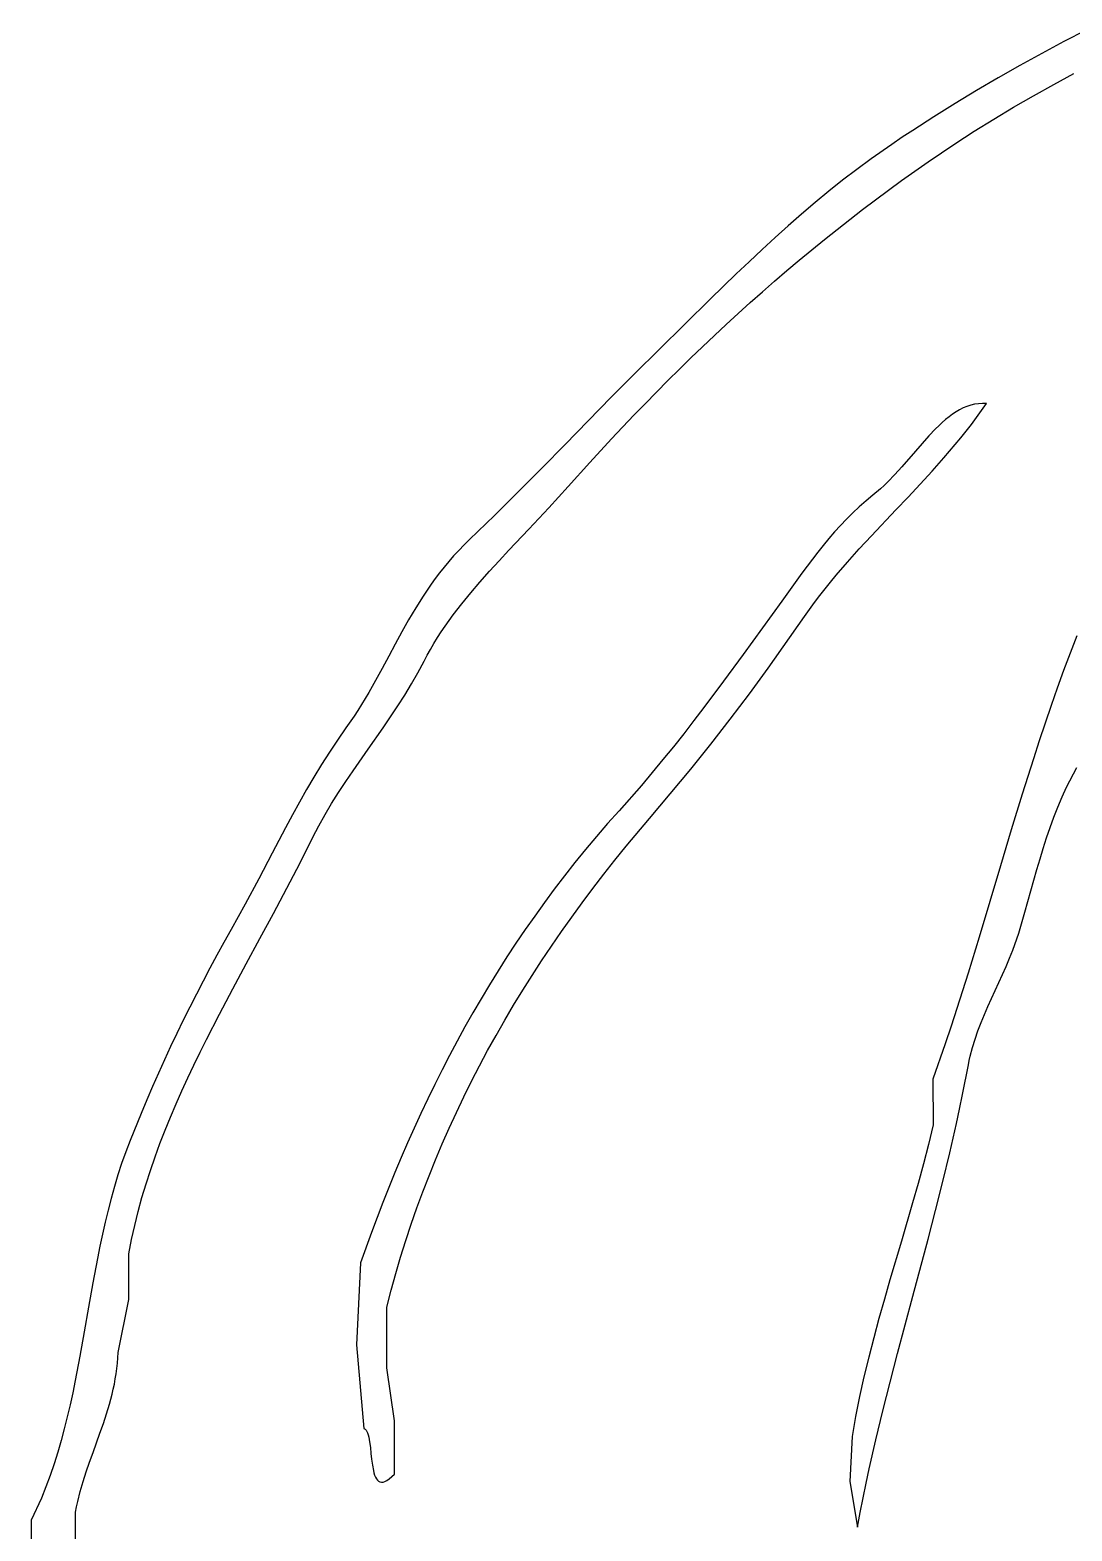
# Model space of a CAD drawing. Extents: x -38.8 to 24, y -17.1 to 3.4.
# Drawn here: x -37.666 to -36.294, y -1.114 to 0.863 of the extents above; entities that cross this region are included whole.
import ezdxf

# ---------------------------------------------------------------- set-up
doc = ezdxf.new("R2010")
doc.units = 0

msp = doc.modelspace()

# ---------------------------------------------------------------- linework, layer by layer
at = {"color": 7, "linetype": 'CONTINUOUS'}
for p, q in [((-36.275032, 0.863452), (-36.304268, 0.848161)), ((-36.333344, 0.832583), (-36.362243, 0.816687)), ((-36.304268, 0.848161), (-36.333344, 0.832583)), ((-36.362243, 0.816687), (-36.390949, 0.800441)), ((-36.390949, 0.800441), (-36.419443, 0.783813)), ((-36.344292, 0.776891), (-36.31778, 0.791697)), ((-36.31778, 0.791697), (-36.29106, 0.806161)), ((-36.419443, 0.783813), (-36.447709, 0.766772)), ((-36.370577, 0.761711), (-36.344292, 0.776891)), ((-36.447709, 0.766772), (-36.475729, 0.749285)), ((-36.396615, 0.746127), (-36.370577, 0.761711)), ((-36.475729, 0.749285), (-36.503486, 0.731322)), ((-36.422386, 0.730107), (-36.396615, 0.746127)), ((-36.530963, 0.71285), (-36.558142, 0.693838)), ((-36.517261, 0.722152), (-36.530963, 0.71285)), ((-36.503486, 0.731322), (-36.517261, 0.722152)), ((-36.483205, 0.689763), (-36.44787, 0.71362)), ((-36.44787, 0.71362), (-36.422386, 0.730107)), ((-36.558142, 0.693838), (-36.577189, 0.679925)), ((-36.577189, 0.679925), (-36.595863, 0.665674)), ((-36.518076, 0.665193), (-36.500698, 0.677566)), ((-36.500698, 0.677566), (-36.483205, 0.689763)), ((-36.595863, 0.665674), (-36.614199, 0.651108)), ((-36.552484, 0.639938), (-36.535338, 0.652649)), ((-36.535338, 0.652649), (-36.518076, 0.665193)), ((-36.632233, 0.636248), (-36.649998, 0.621114)), ((-36.614199, 0.651108), (-36.632233, 0.636248)), ((-36.569513, 0.627062), (-36.552484, 0.639938)), ((-36.649998, 0.621114), (-36.667531, 0.605729)), ((-36.603223, 0.600831), (-36.586426, 0.614025)), ((-36.586426, 0.614025), (-36.569513, 0.627062)), ((-36.667531, 0.605729), (-36.684865, 0.590114)), ((-36.619904, 0.587484), (-36.603223, 0.600831)), ((-36.702035, 0.57429), (-36.719076, 0.558278)), ((-36.684865, 0.590114), (-36.702035, 0.57429)), ((-36.652915, 0.560343), (-36.636468, 0.573987)), ((-36.636468, 0.573987), (-36.619904, 0.587484)), ((-36.719076, 0.558278), (-36.736024, 0.542099)), ((-36.669246, 0.546556), (-36.652915, 0.560343)), ((-36.736024, 0.542099), (-36.769775, 0.509328)), ((-36.68546, 0.53263), (-36.669246, 0.546556)), ((-36.717537, 0.504374), (-36.701557, 0.518568)), ((-36.701557, 0.518568), (-36.68546, 0.53263)), ((-36.769775, 0.509328), (-36.837682, 0.442727)), ((-36.7334, 0.490051), (-36.717537, 0.504374)), ((-36.764776, 0.461033), (-36.749147, 0.475602)), ((-36.749147, 0.475602), (-36.7334, 0.490051)), ((-36.780288, 0.446345), (-36.764776, 0.461033)), ((-36.837682, 0.442727), (-36.869609, 0.411213)), ((-36.795682, 0.431543), (-36.780288, 0.446345)), ((-36.826119, 0.401609), (-36.81096, 0.416629)), ((-36.81096, 0.416629), (-36.795682, 0.431543)), ((-36.869609, 0.411213), (-36.900644, 0.379922)), ((-36.841162, 0.386484), (-36.826119, 0.401609)), ((-36.900644, 0.379922), (-36.931131, 0.348774)), ((-36.856086, 0.371259), (-36.841162, 0.386484)), ((-36.900154, 0.325019), (-36.870893, 0.355938)), ((-36.870893, 0.355938), (-36.856086, 0.371259)), ((-36.451081, 0.357361), (-36.455674, 0.353985)), ((-36.446433, 0.360436), (-36.451081, 0.357361)), ((-36.441721, 0.363189), (-36.446433, 0.360436)), ((-36.436941, 0.365594), (-36.441721, 0.363189)), ((-36.432085, 0.36763), (-36.436941, 0.365594)), ((-36.427146, 0.369272), (-36.432085, 0.36763)), ((-36.422118, 0.370499), (-36.427146, 0.369272)), ((-36.416995, 0.371285), (-36.422118, 0.370499)), ((-36.419335, 0.353092), (-36.406435, 0.371447)), ((-36.411769, 0.371609), (-36.416995, 0.371285)), ((-36.406435, 0.371447), (-36.411769, 0.371609)), ((-36.406435, 0.371447), (-36.406435, 0.371447)), ((-36.931131, 0.348774), (-36.961412, 0.31769)), ((-36.473617, 0.337945), (-36.482424, 0.328727)), ((-36.469182, 0.342289), (-36.473617, 0.337945)), ((-36.464718, 0.346426), (-36.469182, 0.342289)), ((-36.460217, 0.350332), (-36.464718, 0.346426)), ((-36.455674, 0.353985), (-36.460217, 0.350332)), ((-36.433037, 0.335071), (-36.426092, 0.344043)), ((-36.426092, 0.344043), (-36.419335, 0.353092)), ((-36.961412, 0.31769), (-36.99183, 0.28659)), ((-36.928943, 0.293756), (-36.900154, 0.325019)), ((-36.491192, 0.318959), (-36.499974, 0.308827)), ((-36.482424, 0.328727), (-36.491192, 0.318959)), ((-36.462397, 0.299838), (-36.447428, 0.317335)), ((-36.447428, 0.317335), (-36.440153, 0.32617)), ((-36.440153, 0.32617), (-36.433037, 0.335071)), ((-36.499974, 0.308827), (-36.51779, 0.288212)), ((-36.477829, 0.282531), (-36.462397, 0.299838)), ((-36.99183, 0.28659), (-37.022727, 0.255394)), ((-36.957259, 0.262176), (-36.928943, 0.293756)), ((-36.52693, 0.2781), (-36.536295, 0.268368)), ((-36.51779, 0.288212), (-36.52693, 0.2781)), ((-36.493612, 0.265367), (-36.477829, 0.282531)), ((-36.98292, 0.233999), (-36.957259, 0.262176)), ((-36.545938, 0.259199), (-36.555912, 0.250782)), ((-36.541079, 0.263701), (-36.545938, 0.259199)), ((-36.536295, 0.268368), (-36.541079, 0.263701)), ((-36.509635, 0.248298), (-36.493612, 0.265367)), ((-37.022727, 0.255394), (-37.054447, 0.224022)), ((-36.565023, 0.243345), (-36.573833, 0.235616)), ((-36.555912, 0.250782), (-36.565023, 0.243345)), ((-36.525782, 0.231277), (-36.509635, 0.248298)), ((-37.054447, 0.224022), (-37.087331, 0.192394)), ((-37.009188, 0.206164), (-36.98292, 0.233999)), ((-36.590625, 0.219386), (-36.598644, 0.210936)), ((-36.582361, 0.227621), (-36.590625, 0.219386)), ((-36.573833, 0.235616), (-36.582361, 0.227621)), ((-36.558004, 0.197188), (-36.525782, 0.231277)), ((-37.035488, 0.178414), (-37.009188, 0.206164)), ((-36.606438, 0.202297), (-36.614023, 0.193494)), ((-36.598644, 0.210936), (-36.606438, 0.202297)), ((-37.101602, 0.178115), (-37.108297, 0.170842)), ((-37.094619, 0.185301), (-37.101602, 0.178115)), ((-37.087331, 0.192394), (-37.094619, 0.185301)), ((-37.048471, 0.16449), (-37.035488, 0.178414)), ((-36.62142, 0.184554), (-36.628648, 0.175502)), ((-36.614023, 0.193494), (-36.62142, 0.184554)), ((-36.589375, 0.162719), (-36.573852, 0.180025)), ((-36.573852, 0.180025), (-36.558004, 0.197188)), ((-37.114721, 0.163486), (-37.12089, 0.156053)), ((-37.108297, 0.170842), (-37.114721, 0.163486)), ((-37.061246, 0.15049), (-37.048471, 0.16449)), ((-36.635723, 0.166365), (-36.649497, 0.147934)), ((-36.628648, 0.175502), (-36.635723, 0.166365)), ((-36.604459, 0.145224), (-36.589375, 0.162719)), ((-37.132527, 0.140974), (-37.138028, 0.133338)), ((-37.12682, 0.148548), (-37.132527, 0.140974)), ((-37.12089, 0.156053), (-37.12682, 0.148548)), ((-37.073742, 0.136383), (-37.061246, 0.15049)), ((-36.649497, 0.147934), (-36.676052, 0.11117)), ((-36.611802, 0.13639), (-36.604459, 0.145224)), ((-37.143337, 0.125645), (-37.148473, 0.117898)), ((-37.138028, 0.133338), (-37.143337, 0.125645)), ((-37.097608, 0.107717), (-37.085886, 0.122136)), ((-37.085886, 0.122136), (-37.073742, 0.136383)), ((-36.626018, 0.118519), (-36.618993, 0.12749)), ((-36.618993, 0.12749), (-36.611802, 0.13639)), ((-37.158286, 0.102267), (-37.167597, 0.086483)), ((-37.148473, 0.117898), (-37.158286, 0.102267)), ((-37.108834, 0.093094), (-37.097608, 0.107717)), ((-36.676052, 0.11117), (-36.726925, 0.040798)), ((-36.645956, 0.091119), (-36.639513, 0.10034)), ((-36.639513, 0.10034), (-36.632863, 0.109471)), ((-36.632863, 0.109471), (-36.626018, 0.118519)), ((-37.167597, 0.086483), (-37.176535, 0.070588)), ((-37.119494, 0.078234), (-37.11424, 0.085696)), ((-37.11424, 0.085696), (-37.108834, 0.093094)), ((-36.693978, 0.022834), (-36.645956, 0.091119)), ((-37.176535, 0.070588), (-37.185229, 0.054619)), ((-37.134263, 0.055431), (-37.129515, 0.063106)), ((-37.129515, 0.063106), (-37.124589, 0.070706)), ((-37.124589, 0.070706), (-37.119494, 0.078234)), ((-36.287497, 0.065593), (-36.296269, 0.042734)), ((-37.185229, 0.054619), (-37.193809, 0.038618)), ((-37.147353, 0.031914), (-37.143191, 0.039839)), ((-37.143191, 0.039839), (-37.138825, 0.047677)), ((-37.138825, 0.047677), (-37.134263, 0.055431)), ((-36.726925, 0.040798), (-36.752575, 0.005841)), ((-36.296269, 0.042734), (-36.304795, 0.01977)), ((-37.202405, 0.022623), (-37.211146, 0.006674)), ((-37.193809, 0.038618), (-37.202405, 0.022623)), ((-37.155322, 0.01692), (-37.147353, 0.031914)), ((-36.718684, -0.010817), (-36.693978, 0.022834)), ((-37.211146, 0.006674), (-37.220163, -0.009189)), ((-37.172705, -0.012458), (-37.163798, 0.00214)), ((-37.163798, 0.00214), (-37.155322, 0.01692)), ((-36.752575, 0.005841), (-36.778617, -0.028907)), ((-36.304795, 0.01977), (-36.313094, -0.003288)), ((-37.220163, -0.009189), (-37.229583, -0.024928)), ((-37.18197, -0.026905), (-37.172705, -0.012458)), ((-36.743894, -0.044173), (-36.718684, -0.010817)), ((-36.313094, -0.003288), (-36.321184, -0.026434)), ((-37.234486, -0.032737), (-37.239538, -0.040501)), ((-37.229583, -0.024928), (-37.234486, -0.032737)), ((-37.191516, -0.041232), (-37.18197, -0.026905)), ((-36.778617, -0.028907), (-36.791843, -0.046189)), ((-36.321184, -0.026434), (-36.329086, -0.04966)), ((-37.250157, -0.05587), (-37.261334, -0.071801)), ((-37.239538, -0.040501), (-37.250157, -0.05587)), ((-37.221099, -0.083808), (-37.20127, -0.055471)), ((-37.20127, -0.055471), (-37.191516, -0.041232)), ((-36.791843, -0.046189), (-36.805237, -0.063402)), ((-36.769637, -0.077261), (-36.743894, -0.044173)), ((-36.329086, -0.04966), (-36.336818, -0.072956)), ((-37.261334, -0.071801), (-37.272068, -0.087909)), ((-36.805237, -0.063402), (-36.818822, -0.080541)), ((-36.795943, -0.110106), (-36.769637, -0.077261)), ((-36.336818, -0.072956), (-36.344399, -0.096315)), ((-37.272068, -0.087909), (-37.282406, -0.104176)), ((-37.240858, -0.112166), (-37.221099, -0.083808)), ((-36.832621, -0.097601), (-36.846658, -0.114577)), ((-36.818822, -0.080541), (-36.832621, -0.097601)), ((-36.344399, -0.096315), (-36.359187, -0.143191)), ((-37.282406, -0.104176), (-37.292393, -0.120583)), ((-37.250525, -0.126431), (-37.240858, -0.112166)), ((-36.846658, -0.114577), (-36.860956, -0.131462)), ((-36.809317, -0.126446), (-36.795943, -0.110106)), ((-36.300699, -0.133647), (-36.28742, -0.107996)), ((-37.302074, -0.13711), (-37.311495, -0.153739)), ((-37.292393, -0.120583), (-37.302074, -0.13711)), ((-37.25995, -0.140796), (-37.250525, -0.126431)), ((-36.860956, -0.131462), (-36.890428, -0.164941)), ((-36.822842, -0.142734), (-36.809317, -0.126446)), ((-36.306671, -0.146764), (-36.300699, -0.133647)), ((-37.311495, -0.153739), (-37.320701, -0.170451)), ((-37.277775, -0.169947), (-37.269058, -0.155291)), ((-37.269058, -0.155291), (-37.25995, -0.140796)), ((-36.836524, -0.158975), (-36.822842, -0.142734)), ((-36.359187, -0.143191), (-36.373601, -0.190223)), ((-36.312252, -0.160053), (-36.306671, -0.146764)), ((-37.320701, -0.170451), (-37.329737, -0.187226)), ((-37.286025, -0.184797), (-37.277775, -0.169947)), ((-36.890428, -0.164941), (-36.905462, -0.181814)), ((-36.881014, -0.211651), (-36.850365, -0.17517)), ((-36.850365, -0.17517), (-36.836524, -0.158975)), ((-36.32241, -0.187072), (-36.317485, -0.173495)), ((-36.317485, -0.173495), (-36.312252, -0.160053)), ((-37.329737, -0.187226), (-37.347483, -0.220891)), ((-37.293734, -0.199871), (-37.289952, -0.192304)), ((-37.289952, -0.192304), (-37.286025, -0.184797)), ((-36.905462, -0.181814), (-36.920158, -0.198821)), ((-36.373601, -0.190223), (-36.387795, -0.237345)), ((-36.32707, -0.200766), (-36.32241, -0.187072)), ((-37.310534, -0.233508), (-37.293734, -0.199871)), ((-36.934522, -0.215958), (-36.94856, -0.233224)), ((-36.920158, -0.198821), (-36.934522, -0.215958)), ((-36.895928, -0.230074), (-36.881014, -0.211651)), ((-36.335759, -0.228432), (-36.331506, -0.214559)), ((-36.331506, -0.214559), (-36.32707, -0.200766)), ((-37.347483, -0.220891), (-37.365096, -0.254582)), ((-37.327871, -0.266906), (-37.310534, -0.233508)), ((-36.94856, -0.233224), (-36.962276, -0.250616)), ((-36.910565, -0.24862), (-36.895928, -0.230074)), ((-36.339872, -0.242369), (-36.335759, -0.228432)), ((-37.365096, -0.254582), (-37.38294, -0.288147)), ((-36.962276, -0.250616), (-36.975677, -0.268134)), ((-36.924922, -0.267289), (-36.910565, -0.24862)), ((-36.387795, -0.237345), (-36.416134, -0.331606)), ((-36.347839, -0.270357), (-36.339872, -0.242369)), ((-37.345582, -0.300137), (-37.327871, -0.266906)), ((-36.975677, -0.268134), (-36.988767, -0.285773)), ((-36.938995, -0.28608), (-36.924922, -0.267289)), ((-36.355741, -0.29838), (-36.347839, -0.270357)), ((-37.38294, -0.288147), (-37.401378, -0.321434)), ((-36.988767, -0.285773), (-37.001552, -0.303533)), ((-36.952783, -0.304994), (-36.938995, -0.28608)), ((-37.363506, -0.333269), (-37.345582, -0.300137)), ((-37.001552, -0.303533), (-37.014038, -0.321411)), ((-36.966283, -0.324032), (-36.952783, -0.304994)), ((-36.363909, -0.326292), (-36.355741, -0.29838)), ((-37.401378, -0.321434), (-37.410889, -0.338307)), ((-37.381481, -0.366372), (-37.363506, -0.333269)), ((-37.014038, -0.321411), (-37.02623, -0.339406)), ((-36.979491, -0.343193), (-36.966283, -0.324032)), ((-36.416134, -0.331606), (-36.430586, -0.378616)), ((-36.371498, -0.348413), (-36.363909, -0.326292)), ((-37.420235, -0.355241), (-37.429416, -0.372237)), ((-37.410889, -0.338307), (-37.420235, -0.355241)), ((-37.02623, -0.339406), (-37.038133, -0.357514)), ((-36.992405, -0.362478), (-36.979491, -0.343193)), ((-36.375783, -0.359232), (-36.371498, -0.348413)), ((-37.429416, -0.372237), (-37.438435, -0.389295)), ((-37.399347, -0.399516), (-37.381481, -0.366372)), ((-37.038133, -0.357514), (-37.049753, -0.375734)), ((-37.005022, -0.381887), (-36.992405, -0.362478)), ((-36.385015, -0.380534), (-36.38031, -0.369929)), ((-36.38031, -0.369929), (-36.375783, -0.359232)), ((-37.438435, -0.389295), (-37.447293, -0.406418)), ((-37.061096, -0.394064), (-37.072167, -0.412502)), ((-37.049753, -0.375734), (-37.061096, -0.394064)), ((-37.017339, -0.401421), (-37.005022, -0.381887)), ((-36.430586, -0.378616), (-36.44543, -0.425458)), ((-36.399555, -0.4121), (-36.389833, -0.391078)), ((-36.389833, -0.391078), (-36.385015, -0.380534)), ((-37.447293, -0.406418), (-37.455993, -0.423605)), ((-37.416942, -0.432771), (-37.399347, -0.399516)), ((-37.072167, -0.412502), (-37.082971, -0.431046)), ((-37.029354, -0.421079), (-37.017339, -0.401421)), ((-36.40433, -0.422638), (-36.399555, -0.4121)), ((-37.455993, -0.423605), (-37.464535, -0.440859)), ((-37.434103, -0.466206), (-37.416942, -0.432771)), ((-37.082971, -0.431046), (-37.093514, -0.449693)), ((-37.041063, -0.440861), (-37.029354, -0.421079)), ((-36.44543, -0.425458), (-36.453046, -0.448797)), ((-36.41339, -0.443918), (-36.408963, -0.433235)), ((-36.408963, -0.433235), (-36.40433, -0.422638)), ((-37.464535, -0.440859), (-37.472923, -0.458179)), ((-37.093514, -0.449693), (-37.103801, -0.468441)), ((-37.052465, -0.460769), (-37.041063, -0.440861)), ((-36.453046, -0.448797), (-36.460818, -0.472069)), ((-36.417546, -0.45472), (-36.41339, -0.443918)), ((-37.472923, -0.458179), (-37.481158, -0.475566)), ((-37.442471, -0.483013), (-37.434103, -0.466206)), ((-37.103801, -0.468441), (-37.113838, -0.487289)), ((-37.063555, -0.480802), (-37.052465, -0.460769)), ((-36.460818, -0.472069), (-36.476905, -0.518385)), ((-36.424792, -0.476796), (-36.421369, -0.465669)), ((-36.421369, -0.465669), (-36.417546, -0.45472)), ((-37.489241, -0.493023), (-37.497175, -0.510549)), ((-37.481158, -0.475566), (-37.489241, -0.493023)), ((-37.450671, -0.499892), (-37.442471, -0.483013)), ((-37.113838, -0.487289), (-37.12363, -0.506234)), ((-37.074332, -0.50096), (-37.063555, -0.480802)), ((-36.430188, -0.499701), (-36.429041, -0.493884)), ((-36.429041, -0.493884), (-36.427754, -0.48813)), ((-36.427754, -0.48813), (-36.424792, -0.476796)), ((-37.497175, -0.510549), (-37.504961, -0.528146)), ((-37.458681, -0.51685), (-37.450671, -0.499892)), ((-37.12363, -0.506234), (-37.133182, -0.525274)), ((-37.084792, -0.521244), (-37.074332, -0.50096)), ((-36.4377, -0.538472), (-36.430188, -0.499701)), ((-37.504961, -0.528146), (-37.512601, -0.545814)), ((-37.466482, -0.533897), (-37.458681, -0.51685)), ((-37.133182, -0.525274), (-37.142501, -0.544407)), ((-37.094933, -0.541654), (-37.084792, -0.521244)), ((-36.476905, -0.518385), (-36.476435, -0.578553)), ((-37.512601, -0.545814), (-37.520098, -0.563555)), ((-37.481376, -0.568292), (-37.474054, -0.551041)), ((-37.474054, -0.551041), (-37.466482, -0.533897)), ((-37.142501, -0.544407), (-37.151591, -0.563631)), ((-37.104752, -0.56219), (-37.094933, -0.541654)), ((-36.441707, -0.557756), (-36.4377, -0.538472)), ((-37.520098, -0.563555), (-37.534667, -0.599258)), ((-37.488429, -0.585657), (-37.481376, -0.568292)), ((-37.151591, -0.563631), (-37.160458, -0.582944)), ((-37.114246, -0.582853), (-37.104752, -0.56219)), ((-36.445867, -0.576978), (-36.441707, -0.557756)), ((-37.495192, -0.603146), (-37.488429, -0.585657)), ((-37.160458, -0.582944), (-37.169108, -0.602344)), ((-37.123412, -0.603642), (-37.114246, -0.582853)), ((-36.476435, -0.578553), (-36.482743, -0.604422)), ((-36.454595, -0.615255), (-36.445867, -0.576978)), ((-37.534667, -0.599258), (-37.540383, -0.614204)), ((-37.501644, -0.620768), (-37.495192, -0.603146)), ((-37.169108, -0.602344), (-37.177546, -0.621828)), ((-37.132248, -0.624558), (-37.123412, -0.603642)), ((-36.482743, -0.604422), (-36.489424, -0.630132)), ((-37.545704, -0.629312), (-37.55066, -0.644571)), ((-37.540383, -0.614204), (-37.545704, -0.629312)), ((-37.507767, -0.63853), (-37.501644, -0.620768)), ((-37.177546, -0.621828), (-37.185777, -0.641395)), ((-37.14075, -0.645602), (-37.132248, -0.624558)), ((-36.489424, -0.630132), (-36.496407, -0.655712)), ((-36.46379, -0.653339), (-36.454595, -0.615255)), ((-37.55066, -0.644571), (-37.555278, -0.659969)), ((-37.513539, -0.656442), (-37.507767, -0.63853)), ((-37.185777, -0.641395), (-37.193807, -0.661042)), ((-37.148916, -0.666772), (-37.14075, -0.645602)), ((-37.555278, -0.659969), (-37.559588, -0.675493)), ((-37.51894, -0.674512), (-37.513539, -0.656442)), ((-37.193807, -0.661042), (-37.201641, -0.680767)), ((-37.156744, -0.68807), (-37.148916, -0.666772)), ((-36.496407, -0.655712), (-36.503625, -0.68119)), ((-36.47336, -0.691267), (-36.46379, -0.653339)), ((-37.563618, -0.691133), (-37.567397, -0.706876)), ((-37.559588, -0.675493), (-37.563618, -0.691133)), ((-37.52395, -0.69275), (-37.51894, -0.674512)), ((-37.201641, -0.680767), (-37.209285, -0.700569)), ((-37.164229, -0.709497), (-37.156744, -0.68807)), ((-36.503625, -0.68119), (-36.518488, -0.73195)), ((-36.483209, -0.729074), (-36.47336, -0.691267)), ((-37.567397, -0.706876), (-37.570955, -0.72271)), ((-37.532718, -0.729762), (-37.52855, -0.711164)), ((-37.52855, -0.711164), (-37.52395, -0.69275)), ((-37.209285, -0.700569), (-37.216745, -0.720445)), ((-37.171371, -0.731051), (-37.164229, -0.709497)), ((-37.570955, -0.72271), (-37.57432, -0.738624)), ((-37.536435, -0.748553), (-37.532718, -0.729762)), ((-37.216745, -0.720445), (-37.231131, -0.76041)), ((-37.178165, -0.752733), (-37.171371, -0.731051)), ((-36.50337, -0.804475), (-36.483209, -0.729074)), ((-37.57432, -0.738624), (-37.57752, -0.754606)), ((-37.536435, -0.808553), (-37.536435, -0.748553)), ((-36.518488, -0.73195), (-36.533459, -0.782634)), ((-37.57752, -0.754606), (-37.583543, -0.786725)), ((-37.231131, -0.76041), (-37.236435, -0.868553)), ((-37.184609, -0.774544), (-37.178165, -0.752733)), ((-37.583543, -0.786725), (-37.589256, -0.818973)), ((-37.1907, -0.796484), (-37.184609, -0.774544)), ((-36.533459, -0.782634), (-36.540812, -0.808016)), ((-37.550497, -0.878441), (-37.536435, -0.808553)), ((-37.196435, -0.818553), (-37.1907, -0.796484)), ((-36.540812, -0.808016), (-36.547985, -0.833463)), ((-36.523525, -0.879833), (-36.50337, -0.804475)), ((-37.589256, -0.818973), (-37.594887, -0.851256)), ((-37.196435, -0.898553), (-37.196435, -0.818553)), ((-36.547985, -0.833463), (-36.55491, -0.859002)), ((-37.594887, -0.851256), (-37.600669, -0.883478)), ((-37.236435, -0.868553), (-37.226435, -0.978553)), ((-36.55491, -0.859002), (-36.561516, -0.884661)), ((-37.600669, -0.883478), (-37.606832, -0.915546)), ((-37.551328, -0.89262), (-37.550497, -0.878441)), ((-36.561516, -0.884661), (-36.567735, -0.910468)), ((-36.533365, -0.917586), (-36.523525, -0.879833)), ((-37.554051, -0.913258), (-37.552962, -0.906455)), ((-37.552962, -0.906455), (-37.552051, -0.899578)), ((-37.552051, -0.899578), (-37.551328, -0.89262)), ((-37.186435, -0.968553), (-37.196435, -0.898553)), ((-37.606832, -0.915546), (-37.610128, -0.931492)), ((-37.558258, -0.93327), (-37.556711, -0.926659)), ((-37.556711, -0.926659), (-37.555304, -0.919991)), ((-37.555304, -0.919991), (-37.554051, -0.913258)), ((-36.567735, -0.910468), (-36.573497, -0.93645)), ((-36.542921, -0.955437), (-36.533365, -0.917586)), ((-37.613605, -0.947365), (-37.617294, -0.963151)), ((-37.610128, -0.931492), (-37.613605, -0.947365)), ((-37.565614, -0.959234), (-37.561726, -0.946336)), ((-37.561726, -0.946336), (-37.558258, -0.93327)), ((-36.573497, -0.93645), (-36.576186, -0.949515)), ((-37.617294, -0.963151), (-37.621221, -0.978839)), ((-37.569826, -0.972006), (-37.565614, -0.959234)), ((-37.186435, -1.038553), (-37.186435, -0.968553)), ((-36.578734, -0.962635), (-36.583377, -0.989051)), ((-36.576186, -0.949515), (-36.578734, -0.962635)), ((-36.5521, -0.993423), (-36.542921, -0.955437)), ((-37.621221, -0.978839), (-37.625417, -0.994418)), ((-37.58344, -1.010011), (-37.574265, -0.984698)), ((-37.574265, -0.984698), (-37.569826, -0.972006)), ((-37.226435, -0.978553), (-37.225018, -0.979338)), ((-37.225018, -0.979338), (-37.223773, -0.980617)), ((-37.223773, -0.980617), (-37.222684, -0.982349)), ((-37.222684, -0.982349), (-37.221734, -0.98449)), ((-37.221734, -0.98449), (-37.220908, -0.986999)), ((-37.220908, -0.986999), (-37.220189, -0.989832)), ((-37.625417, -0.994418), (-37.629909, -1.009875)), ((-37.220189, -0.989832), (-37.219009, -0.996305)), ((-37.219009, -0.996305), (-37.218065, -1.003568)), ((-37.218065, -1.003568), (-37.217228, -1.011283)), ((-36.583377, -0.989051), (-36.586435, -1.048553)), ((-36.560808, -1.031581), (-36.5521, -0.993423)), ((-37.634727, -1.025199), (-37.6399, -1.040378)), ((-37.629909, -1.009875), (-37.634727, -1.025199)), ((-37.592372, -1.035525), (-37.587985, -1.022721)), ((-37.587985, -1.022721), (-37.58344, -1.010011)), ((-37.217228, -1.011283), (-37.21637, -1.019109)), ((-37.21637, -1.019109), (-37.215362, -1.026707)), ((-37.215362, -1.026707), (-37.214075, -1.033738)), ((-37.6399, -1.040378), (-37.645457, -1.0554)), ((-37.596507, -1.048467), (-37.592372, -1.035525)), ((-37.214075, -1.033738), (-37.213287, -1.036934)), ((-37.213287, -1.036934), (-37.21238, -1.039862)), ((-37.21238, -1.039862), (-37.21134, -1.042478)), ((-37.21134, -1.042478), (-37.210149, -1.04474)), ((-37.210149, -1.04474), (-37.208792, -1.046605)), ((-37.208792, -1.046605), (-37.207252, -1.048032)), ((-37.198947, -1.048501), (-37.196254, -1.047097)), ((-37.196254, -1.047097), (-37.193281, -1.044999)), ((-37.193281, -1.044999), (-37.186435, -1.038553)), ((-36.564956, -1.050735), (-36.560808, -1.031581)), ((-37.645457, -1.0554), (-37.651425, -1.070253)), ((-37.603635, -1.074937), (-37.600293, -1.061589)), ((-37.600293, -1.061589), (-37.596507, -1.048467)), ((-37.207252, -1.048032), (-37.205514, -1.048977)), ((-37.205514, -1.048977), (-37.203561, -1.049399)), ((-37.203561, -1.049399), (-37.201378, -1.049254)), ((-37.201378, -1.049254), (-37.198947, -1.048501)), ((-36.586435, -1.048553), (-36.576435, -1.108553)), ((-36.568951, -1.069945), (-36.564956, -1.050735)), ((-37.651425, -1.070253), (-37.664714, -1.099405)), ((-37.606435, -1.088553), (-37.605108, -1.081708)), ((-37.605108, -1.081708), (-37.603635, -1.074937)), ((-36.572781, -1.089216), (-36.568951, -1.069945)), ((-37.664714, -1.099405), (-37.666435, -1.253553)), ((-37.606435, -1.148553), (-37.606435, -1.088553)), ((-36.576435, -1.108553), (-36.572781, -1.089216))]:
    msp.add_line(p, q, dxfattribs=at)

doc.saveas('drawing.dxf')
